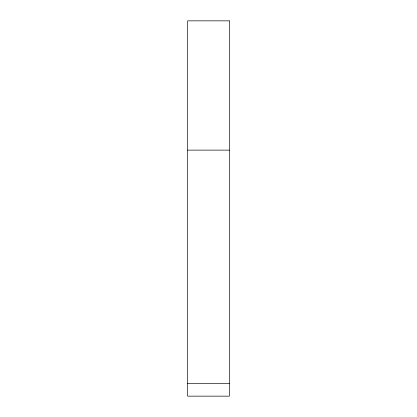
<?xml version="1.0" encoding="UTF-8"?>
<svg xmlns="http://www.w3.org/2000/svg" width="417" height="417" viewBox="0 0 417 417"><rect width="100%" height="100%" fill="white"/><g stroke="black" fill="none" stroke-linecap="round" stroke-linejoin="round"><path stroke-width="0.63" d="M187.65 150.12L229.35 150.12M187.65 383.64L229.35 383.64M229.35 20.85L187.65 20.85L187.65 396.15L229.35 396.15L229.35 20.85"/></g></svg>
